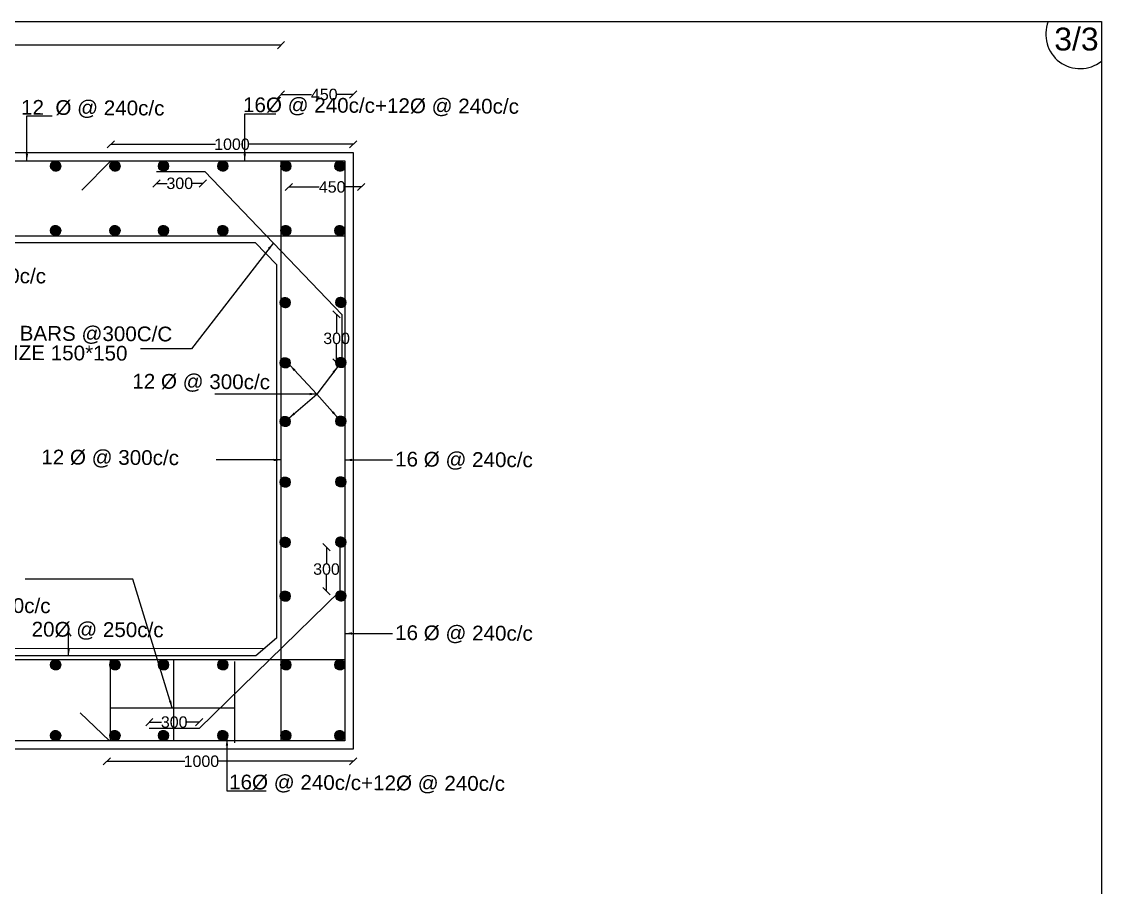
# Model space of a CAD drawing. Header units: millimetres. Extents: x 5124 to 6568637, y 2311 to 91879094.
# Drawn here: x 3741149 to 3755324, y 45946584 to 45957947 of the extents above; entities that cross this region are included whole.
import ezdxf

# ---------------------------------------------------------------- set-up
doc = ezdxf.new("R2010")
doc.units = ezdxf.units.MM
doc.header["$MEASUREMENT"] = 0
for name, color, linetype in [('DIMENSION', 7, 'Continuous'), ('DRAWING', 7, 'Continuous'), ('TEXT', 7, 'Continuous')]:
    doc.layers.add(name, color=color, linetype=linetype)
doc.styles.get("Standard").update_dxf_attribs({"font": 'arial.ttf', "height": 150})
doc.dimstyles.get("Standard").update_dxf_attribs({"dimtxt": 200, "dimasz": 110, "dimexe": 0.18, "dimexo": 0.0625, "dimgap": 0.09, "dimtad": 0, "dimtih": 1, "dimtoh": 1, "dimdec": 0, "dimzin": 0, "dimdsep": 46, "dimtxsty": 'Standard', "dimblk": 'OBLIQUE', "dimcen": 0.09, "dimse1": 1, "dimse2": 1, "dimadec": 0, "dimazin": 0, "dimtfac": 1, "dimtdec": 0, "dimtofl": 0, "dimtmove": 0, "dimatfit": 3, "dimfxl": 1, "dimtolj": 1, "dimtzin": 0, "dimarcsym": 0})

# ---------------------------------------------------------------- blocks, each defined once
blk = doc.blocks.new('_Oblique')
at = {"color": 0, "linetype": 'ByBlock', "lineweight": -2}
blk.add_line((-0.5, -0.5), (0.5, 0.5), dxfattribs=at)
blk = doc.blocks.new('*D68')
at = {"layer": 'Defpoints', "color": 0}
for p in [(3744554, 45957638), (3736862, 45956084), (3744554, 45956118)]:
    blk.add_point(p, dxfattribs=at)
at = {"layer": 'DIMENSION', "color": 0, "lineweight": -2}
for p, q in [((3736862, 45957638), (3740483, 45957638)), ((3744554, 45957638), (3740933, 45957638))]:
    blk.add_line(p, q, dxfattribs=at)
at = {"layer": 'DIMENSION', "color": 0, "lineweight": -2, "xscale": 95, "yscale": 95, "zscale": 95, "rotation": 180}
blk.add_blockref('_Oblique', (3736862, 45957638), dxfattribs=at)
at = {"layer": 'DIMENSION', "color": 0, "lineweight": -2, "xscale": 95, "yscale": 95, "zscale": 95}
blk.add_blockref('_Oblique', (3744554, 45957638), dxfattribs=at)
at = {"layer": 'DIMENSION', "color": 0, "insert": (3740708, 45957638), "char_height": 150, "attachment_point": 5}
blk.add_mtext('\\A1;2800', dxfattribs=at)
blk = doc.blocks.new('*D69')
at = {"layer": 'Defpoints', "color": 0}
for p in [(3745501, 45957299), (3745501, 45956991), (3744554, 45956118)]:
    blk.add_point(p, dxfattribs=at)
at = {"layer": 'DIMENSION', "color": 0, "lineweight": -2}
for p, q in [((3744554, 45956991), (3744953, 45956991)), ((3745501, 45956991), (3745291, 45956991))]:
    blk.add_line(p, q, dxfattribs=at)
at = {"layer": 'DIMENSION', "color": 0, "lineweight": -2, "xscale": 95, "yscale": 95, "zscale": 95, "rotation": 180}
blk.add_blockref('_Oblique', (3744554, 45956991), dxfattribs=at)
at = {"layer": 'DIMENSION', "color": 0, "lineweight": -2, "xscale": 95, "yscale": 95, "zscale": 95}
blk.add_blockref('_Oblique', (3745501, 45956991), dxfattribs=at)
at = {"layer": 'DIMENSION', "color": 0, "insert": (3745122, 45956991), "char_height": 150, "attachment_point": 5}
blk.add_mtext('\\A1;450', dxfattribs=at)
blk = doc.blocks.new('*D82')
at = {"layer": 'Defpoints', "color": 0}
for p in [(3742921, 45955982), (3743529, 45955982), (3743529, 45955824)]:
    blk.add_point(p, dxfattribs=at)
at = {"layer": 'DIMENSION', "color": 0, "lineweight": -2}
for p, q in [((3742921, 45955824), (3743060, 45955824)), ((3743529, 45955824), (3743391, 45955824))]:
    blk.add_line(p, q, dxfattribs=at)
at = {"layer": 'DIMENSION', "color": 0, "lineweight": -2, "xscale": 95, "yscale": 95, "zscale": 95, "rotation": 180}
blk.add_blockref('_Oblique', (3742921, 45955824), dxfattribs=at)
at = {"layer": 'DIMENSION', "color": 0, "lineweight": -2, "xscale": 95, "yscale": 95, "zscale": 95}
blk.add_blockref('_Oblique', (3743529, 45955824), dxfattribs=at)
at = {"layer": 'DIMENSION', "color": 0, "insert": (3743225, 45955824), "char_height": 150, "attachment_point": 5}
blk.add_mtext('\\A1;300', dxfattribs=at)
blk = doc.blocks.new('*D83')
at = {"layer": 'Defpoints', "color": 0}
for p in [(3745501, 45956337), (3742319, 45956118), (3745501, 45956051)]:
    blk.add_point(p, dxfattribs=at)
at = {"layer": 'DIMENSION', "color": 0, "lineweight": -2}
for p, q in [((3742319, 45956337), (3743694, 45956337)), ((3745501, 45956337), (3744127, 45956337))]:
    blk.add_line(p, q, dxfattribs=at)
at = {"layer": 'DIMENSION', "color": 0, "lineweight": -2, "xscale": 95, "yscale": 95, "zscale": 95, "rotation": 180}
blk.add_blockref('_Oblique', (3742319, 45956337), dxfattribs=at)
at = {"layer": 'DIMENSION', "color": 0, "lineweight": -2, "xscale": 95, "yscale": 95, "zscale": 95}
blk.add_blockref('_Oblique', (3745501, 45956337), dxfattribs=at)
at = {"layer": 'DIMENSION', "color": 0, "insert": (3743910, 45956337), "char_height": 150, "attachment_point": 5}
blk.add_mtext('\\A1;1000', dxfattribs=at)
blk = doc.blocks.new('*D84')
at = {"layer": 'Defpoints', "color": 0}
for p in [(3745354, 45954105), (3745284, 45953472), (3745339, 45953472)]:
    blk.add_point(p, dxfattribs=at)
at = {"layer": 'DIMENSION', "color": 0, "lineweight": -2}
for p, q in [((3745284, 45954105), (3745284, 45953865)), ((3745284, 45953472), (3745284, 45953712))]:
    blk.add_line(p, q, dxfattribs=at)
at = {"layer": 'DIMENSION', "color": 0, "lineweight": -2, "xscale": 95, "yscale": 95, "zscale": 95}
for p, rotation in [((3745284, 45954105), 90), ((3745284, 45953472), 270)]:
    blk.add_blockref('_Oblique', p, dxfattribs=dict(at, rotation=rotation))
at = {"layer": 'DIMENSION', "color": 0, "insert": (3745284, 45953789), "char_height": 150, "attachment_point": 5}
blk.add_mtext('\\A1;300', dxfattribs=at)
blk = doc.blocks.new('*D85')
at = {"layer": 'Defpoints', "color": 0}
for p in [(3745151, 45951050), (3745339, 45951050), (3745326, 45950473)]:
    blk.add_point(p, dxfattribs=at)
at = {"layer": 'DIMENSION', "color": 0, "lineweight": -2}
for p, q in [((3745151, 45951050), (3745151, 45950838)), ((3745151, 45950473), (3745151, 45950685))]:
    blk.add_line(p, q, dxfattribs=at)
at = {"layer": 'DIMENSION', "color": 0, "lineweight": -2, "xscale": 95, "yscale": 95, "zscale": 95}
for p, rotation in [((3745151, 45951050), 90), ((3745151, 45950473), 270)]:
    blk.add_blockref('_Oblique', p, dxfattribs=dict(at, rotation=rotation))
at = {"layer": 'DIMENSION', "color": 0, "insert": (3745151, 45950761), "char_height": 150, "attachment_point": 5}
blk.add_mtext('\\A1;300', dxfattribs=at)
blk = doc.blocks.new('*D86')
at = {"layer": 'Defpoints', "color": 0}
for p in [(3742825, 45948753), (3742825, 45948669), (3743479, 45948669)]:
    blk.add_point(p, dxfattribs=at)
at = {"layer": 'DIMENSION', "color": 0, "lineweight": -2}
for p, q in [((3742825, 45948753), (3742987, 45948753)), ((3743479, 45948753), (3743318, 45948753))]:
    blk.add_line(p, q, dxfattribs=at)
at = {"layer": 'DIMENSION', "color": 0, "lineweight": -2, "xscale": 95, "yscale": 95, "zscale": 95, "rotation": 180}
blk.add_blockref('_Oblique', (3742825, 45948753), dxfattribs=at)
at = {"layer": 'DIMENSION', "color": 0, "lineweight": -2, "xscale": 95, "yscale": 95, "zscale": 95}
blk.add_blockref('_Oblique', (3743479, 45948753), dxfattribs=at)
at = {"layer": 'DIMENSION', "color": 0, "insert": (3743152, 45948753), "char_height": 150, "attachment_point": 5}
blk.add_mtext('\\A1;300', dxfattribs=at)
blk = doc.blocks.new('*D87')
at = {"layer": 'Defpoints', "color": 0}
for p in [(3742268, 45948506), (3745501, 45948396), (3745501, 45948239)]:
    blk.add_point(p, dxfattribs=at)
at = {"layer": 'DIMENSION', "color": 0, "lineweight": -2}
for p, q in [((3742268, 45948239), (3743292, 45948239)), ((3745501, 45948239), (3743725, 45948239))]:
    blk.add_line(p, q, dxfattribs=at)
at = {"layer": 'DIMENSION', "color": 0, "lineweight": -2, "xscale": 95, "yscale": 95, "zscale": 95, "rotation": 180}
blk.add_blockref('_Oblique', (3742268, 45948239), dxfattribs=at)
at = {"layer": 'DIMENSION', "color": 0, "lineweight": -2, "xscale": 95, "yscale": 95, "zscale": 95}
blk.add_blockref('_Oblique', (3745501, 45948239), dxfattribs=at)
at = {"layer": 'DIMENSION', "color": 0, "insert": (3743509, 45948239), "char_height": 150, "attachment_point": 5}
blk.add_mtext('\\A1;1000', dxfattribs=at)
blk = doc.blocks.new('*D99')
at = {"layer": 'Defpoints', "color": 0}
for p in [(3745605, 45956085), (3745605, 45955777), (3744657, 45944731)]:
    blk.add_point(p, dxfattribs=at)
at = {"layer": 'DIMENSION', "color": 0, "lineweight": -2}
for p, q in [((3744657, 45955777), (3745057, 45955777)), ((3745605, 45955777), (3745394, 45955777))]:
    blk.add_line(p, q, dxfattribs=at)
at = {"layer": 'DIMENSION', "color": 0, "lineweight": -2, "xscale": 95, "yscale": 95, "zscale": 95, "rotation": 180}
blk.add_blockref('_Oblique', (3744657, 45955777), dxfattribs=at)
at = {"layer": 'DIMENSION', "color": 0, "lineweight": -2, "xscale": 95, "yscale": 95, "zscale": 95}
blk.add_blockref('_Oblique', (3745605, 45955777), dxfattribs=at)
at = {"layer": 'DIMENSION', "color": 0, "insert": (3745226, 45955777), "char_height": 150, "attachment_point": 5}
blk.add_mtext('\\A1;450', dxfattribs=at)

msp = doc.modelspace()

# ---------------------------------------------------------------- hatches: boundary and pattern name
at = {"layer": 'DRAWING'}
h = msp.add_hatch(dxfattribs=at)
h.set_pattern_fill('ANSI31', color=256, scale=0.879733, style=0)
h.set_pattern_definition([(45, (579733.69969, 5536740.87646), (-0.07775810721613, 0.07775810721613), [])])
h.paths.add_polyline_path([(3741661.7, 45956051.9, 0.9586945), (3741528.6, 45956057.5), (3741528.6, 45956046.3, 0.9586945)])
h = msp.add_hatch(dxfattribs=at)
h.set_pattern_fill('ANSI31', color=256, scale=0.879733, style=0)
h.set_pattern_definition([(45, (580512.93693, 5536740.87646), (-0.07775810721613, 0.07775810721613), [])])
h.paths.add_polyline_path([(3742440.9, 45956051.9, 0.9586945), (3742307.9, 45956057.5), (3742307.9, 45956046.3, 0.9586945)])
h = msp.add_hatch(dxfattribs=at)
h.set_pattern_fill('ANSI31', color=256, scale=0.879733, style=0)
h.set_pattern_definition([(45, (581150.18707, 5536740.87646), (-0.07775810721613, 0.07775810721613), [])])
h.paths.add_polyline_path([(3743078.2, 45956051.9, 0.9586945), (3742945.1, 45956057.5), (3742945.1, 45956046.3, 0.9586945)])
h = msp.add_hatch(dxfattribs=at)
h.set_pattern_fill('ANSI31', color=256, scale=0.879733, style=0)
h.set_pattern_definition([(45, (581927.92047, 5536740.87646), (-0.07775810721613, 0.07775810721613), [])])
h.paths.add_polyline_path([(3743855.9, 45956051.9, 0.9586945), (3743722.9, 45956057.5), (3743722.9, 45956046.3, 0.9586945)])
h = msp.add_hatch(dxfattribs=at)
h.set_pattern_fill('ANSI31', color=256, scale=0.879733, style=0)
h.set_pattern_definition([(45, (582756.4083, 5536740.87646), (-0.07775810721613, 0.07775810721613), [])])
h.paths.add_polyline_path([(3744684.4, 45956051.9, 0.9586945), (3744551.3, 45956057.5), (3744551.3, 45956046.3, 0.9586945)])
h = msp.add_hatch(dxfattribs=at)
h.set_pattern_fill('ANSI31', color=256, scale=0.879733, style=0)
h.set_pattern_definition([(45, (583465.84253, 5536740.87646), (-0.07775810721613, 0.07775810721613), [])])
h.paths.add_polyline_path([(3745393.8, 45956051.9, 0.9586945), (3745260.8, 45956057.5), (3745260.8, 45956046.3, 0.9586945)])
h = msp.add_hatch(dxfattribs=at)
h.set_pattern_fill('ANSI31', color=256, scale=0.879733, style=0)
h.set_pattern_definition([(45, (579733.69969, 5535892.93471), (-0.07775810721613, 0.07775810721613), [])])
h.paths.add_polyline_path([(3741661.7, 45955204, 0.9586945), (3741528.6, 45955209.6), (3741528.6, 45955198.4, 0.9586945)])
h = msp.add_hatch(dxfattribs=at)
h.set_pattern_fill('ANSI31', color=256, scale=0.879733, style=0)
h.set_pattern_definition([(45, (580512.93693, 5535892.93471), (-0.07775810721613, 0.07775810721613), [])])
h.paths.add_polyline_path([(3742440.9, 45955204, 0.9586945), (3742307.9, 45955209.6), (3742307.9, 45955198.4, 0.9586945)])
h = msp.add_hatch(dxfattribs=at)
h.set_pattern_fill('ANSI31', color=256, scale=0.879733, style=0)
h.set_pattern_definition([(45, (581150.18707, 5535892.93471), (-0.07775810721613, 0.07775810721613), [])])
h.paths.add_polyline_path([(3743078.2, 45955204, 0.9586945), (3742945.1, 45955209.6), (3742945.1, 45955198.4, 0.9586945)])
h = msp.add_hatch(dxfattribs=at)
h.set_pattern_fill('ANSI31', color=256, scale=0.879733, style=0)
h.set_pattern_definition([(45, (581927.92047, 5535892.93471), (-0.07775810721613, 0.07775810721613), [])])
h.paths.add_polyline_path([(3743855.9, 45955204, 0.9586945), (3743722.9, 45955209.6), (3743722.9, 45955198.4, 0.9586945)])
h = msp.add_hatch(dxfattribs=at)
h.set_pattern_fill('ANSI31', color=256, scale=0.879733, style=0)
h.set_pattern_definition([(45, (582756.4083, 5535892.93471), (-0.07775810721613, 0.07775810721613), [])])
h.paths.add_polyline_path([(3744684.4, 45955204, 0.9586945), (3744551.3, 45955209.6), (3744551.3, 45955198.4, 0.9586945)])
h = msp.add_hatch(dxfattribs=at)
h.set_pattern_fill('ANSI31', color=256, scale=0.879733, style=0)
h.set_pattern_definition([(45, (583465.84253, 5535892.93471), (-0.07775810721613, 0.07775810721613), [])])
h.paths.add_polyline_path([(3745393.8, 45955204, 0.9586945), (3745260.8, 45955209.6), (3745260.8, 45955198.4, 0.9586945)])
h = msp.add_hatch(dxfattribs=at)
h.set_pattern_fill('ANSI31', color=256, scale=0.879733, style=0)
h.set_pattern_definition([(45, (582746.86307, 5534947.7306), (-0.07775810721613, 0.07775810721613), [])])
h.paths.add_polyline_path([(3744674.8, 45954258.8, 0.9586945), (3744541.8, 45954264.4), (3744541.8, 45954253.2, 0.9586945)])
h = msp.add_hatch(dxfattribs=at)
h.set_pattern_fill('ANSI31', color=256, scale=0.879733, style=0)
h.set_pattern_definition([(45, (583477.89159, 5534951.10135), (-0.07775810721613, 0.07775810721613), [])])
h.paths.add_polyline_path([(3745405.9, 45954262.1, 0.9586945), (3745272.8, 45954267.8), (3745272.8, 45954256.5, 0.9586945)])
h = msp.add_hatch(dxfattribs=at)
h.set_pattern_fill('ANSI31', color=256, scale=0.879733, style=0)
h.set_pattern_definition([(45, (582746.86307, 5534157.81334), (-0.07775810721613, 0.07775810721613), [])])
h.paths.add_polyline_path([(3744674.8, 45953468.9, 0.9586945), (3744541.8, 45953474.5), (3744541.8, 45953463.2, 0.9586945)])
h = msp.add_hatch(dxfattribs=at)
h.set_pattern_fill('ANSI31', color=256, scale=0.879733, style=0)
h.set_pattern_definition([(45, (583477.89159, 5534161.18408), (-0.07775810721613, 0.07775810721613), [])])
h.paths.add_polyline_path([(3745405.9, 45953472.2, 0.9586945), (3745272.8, 45953477.8), (3745272.8, 45953466.6, 0.9586945)])
h = msp.add_hatch(dxfattribs=at)
h.set_pattern_fill('ANSI31', color=256, scale=0.879733, style=0)
h.set_pattern_definition([(45, (582746.86307, 5533388.41114), (-0.07775810721613, 0.07775810721613), [])])
h.paths.add_polyline_path([(3744674.8, 45952699.5, 0.9586945), (3744541.8, 45952705.1), (3744541.8, 45952693.8, 0.9586945)])
h = msp.add_hatch(dxfattribs=at)
h.set_pattern_fill('ANSI31', color=256, scale=0.879733, style=0)
h.set_pattern_definition([(45, (583477.89159, 5533391.78189), (-0.07775810721613, 0.07775810721613), [])])
h.paths.add_polyline_path([(3745405.9, 45952702.8, 0.9586945), (3745272.8, 45952708.4), (3745272.8, 45952697.2, 0.9586945)])
h = msp.add_hatch(dxfattribs=at)
h.set_pattern_fill('ANSI31', color=256, scale=0.879733, style=0)
h.set_pattern_definition([(45, (582746.86307, 5532592.1592), (-0.07775810721613, 0.07775810721613), [])])
h.paths.add_polyline_path([(3744674.8, 45951903.2, 0.9586945), (3744541.8, 45951908.8), (3744541.8, 45951897.6, 0.9586945)])
h = msp.add_hatch(dxfattribs=at)
h.set_pattern_fill('ANSI31', color=256, scale=0.879733, style=0)
h.set_pattern_definition([(45, (583477.89159, 5532595.52995), (-0.07775810721613, 0.07775810721613), [])])
h.paths.add_polyline_path([(3745405.9, 45951906.6, 0.9586945), (3745272.8, 45951912.2), (3745272.8, 45951901, 0.9586945)])
h = msp.add_hatch(dxfattribs=at)
h.set_pattern_fill('ANSI31', color=256, scale=0.879733, style=0)
h.set_pattern_definition([(45, (582746.86307, 5531802.30005), (-0.07775810721613, 0.07775810721613), [])])
h.paths.add_polyline_path([(3744674.8, 45951113.3, 0.9586945), (3744541.8, 45951119), (3744541.8, 45951107.7, 0.9586945)])
h = msp.add_hatch(dxfattribs=at)
h.set_pattern_fill('ANSI31', color=256, scale=0.879733, style=0)
h.set_pattern_definition([(45, (583477.89159, 5531805.6708), (-0.07775810721613, 0.07775810721613), [])])
h.paths.add_polyline_path([(3745405.9, 45951116.7, 0.9586945), (3745272.8, 45951122.3), (3745272.8, 45951111.1, 0.9586945)])
h = msp.add_hatch(dxfattribs=at)
h.set_pattern_fill('ANSI31', color=256, scale=0.879733, style=0)
h.set_pattern_definition([(45, (582746.86307, 5531094.44306), (-0.07775810721613, 0.07775810721613), [])])
h.paths.add_polyline_path([(3744674.8, 45950405.5, 0.9586945), (3744541.8, 45950411.1), (3744541.8, 45950399.9, 0.9586945)])
h = msp.add_hatch(dxfattribs=at)
h.set_pattern_fill('ANSI31', color=256, scale=0.879733, style=0)
h.set_pattern_definition([(45, (583477.89159, 5531097.81381), (-0.07775810721613, 0.07775810721613), [])])
h.paths.add_polyline_path([(3745405.9, 45950408.9, 0.9586945), (3745272.8, 45950414.5), (3745272.8, 45950403.2, 0.9586945)])
h = msp.add_hatch(dxfattribs=at)
h.set_pattern_fill('ANSI31', color=256, scale=0.879733, style=0)
h.set_pattern_definition([(45, (579733.69969, 5530193.63983), (-0.07775810721613, 0.07775810721613), [])])
h.paths.add_polyline_path([(3741661.7, 45949504.7, 0.9586945), (3741528.6, 45949510.3), (3741528.6, 45949499.1, 0.9586945)])
h = msp.add_hatch(dxfattribs=at)
h.set_pattern_fill('ANSI31', color=256, scale=0.879733, style=0)
h.set_pattern_definition([(45, (580512.93693, 5530193.63983), (-0.07775810721613, 0.07775810721613), [])])
h.paths.add_polyline_path([(3742440.9, 45949504.7, 0.9586945), (3742307.9, 45949510.3), (3742307.9, 45949499.1, 0.9586945)])
h = msp.add_hatch(dxfattribs=at)
h.set_pattern_fill('ANSI31', color=256, scale=0.879733, style=0)
h.set_pattern_definition([(45, (581150.18707, 5530193.63983), (-0.07775810721613, 0.07775810721613), [])])
h.paths.add_polyline_path([(3743078.2, 45949504.7, 0.9586945), (3742945.1, 45949510.3), (3742945.1, 45949499.1, 0.9586945)])
h = msp.add_hatch(dxfattribs=at)
h.set_pattern_fill('ANSI31', color=256, scale=0.879733, style=0)
h.set_pattern_definition([(45, (581927.92047, 5530193.63983), (-0.07775810721613, 0.07775810721613), [])])
h.paths.add_polyline_path([(3743855.9, 45949504.7, 0.9586945), (3743722.9, 45949510.3), (3743722.9, 45949499.1, 0.9586945)])
h = msp.add_hatch(dxfattribs=at)
h.set_pattern_fill('ANSI31', color=256, scale=0.879733, style=0)
h.set_pattern_definition([(45, (582756.4083, 5530193.63983), (-0.07775810721613, 0.07775810721613), [])])
h.paths.add_polyline_path([(3744684.4, 45949504.7, 0.9586945), (3744551.3, 45949510.3), (3744551.3, 45949499.1, 0.9586945)])
h = msp.add_hatch(dxfattribs=at)
h.set_pattern_fill('ANSI31', color=256, scale=0.879733, style=0)
h.set_pattern_definition([(45, (583465.84253, 5530193.63983), (-0.07775810721613, 0.07775810721613), [])])
h.paths.add_polyline_path([(3745393.8, 45949504.7, 0.9586945), (3745260.8, 45949510.3), (3745260.8, 45949499.1, 0.9586945)])
h = msp.add_hatch(dxfattribs=at)
h.set_pattern_fill('ANSI31', color=256, scale=0.879733, style=0)
h.set_pattern_definition([(45, (579733.69969, 5529265.34756), (-0.07775810721613, 0.07775810721613), [])])
h.paths.add_polyline_path([(3741661.7, 45948576.4, 0.9586945), (3741528.6, 45948582), (3741528.6, 45948570.8, 0.9586945)])
h = msp.add_hatch(dxfattribs=at)
h.set_pattern_fill('ANSI31', color=256, scale=0.879733, style=0)
h.set_pattern_definition([(45, (580512.93693, 5529265.34756), (-0.07775810721613, 0.07775810721613), [])])
h.paths.add_polyline_path([(3742440.9, 45948576.4, 0.9586945), (3742307.9, 45948582), (3742307.9, 45948570.8, 0.9586945)])
h = msp.add_hatch(dxfattribs=at)
h.set_pattern_fill('ANSI31', color=256, scale=0.879733, style=0)
h.set_pattern_definition([(45, (581150.18707, 5529265.34756), (-0.07775810721613, 0.07775810721613), [])])
h.paths.add_polyline_path([(3743078.2, 45948576.4, 0.9586945), (3742945.1, 45948582), (3742945.1, 45948570.8, 0.9586945)])
h = msp.add_hatch(dxfattribs=at)
h.set_pattern_fill('ANSI31', color=256, scale=0.879733, style=0)
h.set_pattern_definition([(45, (581927.92047, 5529265.34756), (-0.07775810721613, 0.07775810721613), [])])
h.paths.add_polyline_path([(3743855.9, 45948576.4, 0.9586945), (3743722.9, 45948582), (3743722.9, 45948570.8, 0.9586945)])
h = msp.add_hatch(dxfattribs=at)
h.set_pattern_fill('ANSI31', color=256, scale=0.879733, style=0)
h.set_pattern_definition([(45, (582756.4083, 5529265.34756), (-0.07775810721613, 0.07775810721613), [])])
h.paths.add_polyline_path([(3744684.4, 45948576.4, 0.9586945), (3744551.3, 45948582), (3744551.3, 45948570.8, 0.9586945)])
h = msp.add_hatch(dxfattribs=at)
h.set_pattern_fill('ANSI31', color=256, scale=0.879733, style=0)
h.set_pattern_definition([(45, (583465.84253, 5529265.34756), (-0.07775810721613, 0.07775810721613), [])])
h.paths.add_polyline_path([(3745393.8, 45948576.4, 0.9586945), (3745260.8, 45948582), (3745260.8, 45948570.8, 0.9586945)])

# ---------------------------------------------------------------- linework, layer by layer
at = {"layer": 'DIMENSION'}
for points in [[(3727414, 45956228.4), (3745501.4, 45956228.4), (3745501.4, 45948396.3), (3727414, 45948396.3)], [(3727524.1, 45956118.3), (3745391.3, 45956118.3), (3745391.3, 45948506.4), (3727524.1, 45948506.4)]]:
    msp.add_lwpolyline(points, close=True, dxfattribs=at)
for points in [[(3742319.3, 45956118.3), (3741938.8, 45955736.5)], [(3744553.6, 45956118.3), (3744553.6, 45948506.4)], [(3727524.1, 45955134), (3745391.3, 45955134)], [(3727524.1, 45949574.2), (3745391.3, 45949574.2)], [(3742303.5, 45948506.4), (3741917.4, 45948876.4)]]:
    msp.add_lwpolyline(points, dxfattribs=at)
at = {"layer": 'DRAWING'}
msp.add_lwpolyline([(3724112.7, 45957947.5), (3755323.7, 45957947.5), (3755323.7, 45934474.9), (3724112.7, 45934474.9)], close=True, dxfattribs=at)
for points in [[(3742920.8, 45955982.1), (3743529.5, 45955982.1), (3743555.4, 45955982.1), (3745354.5, 45954104.9), (3745354.5, 45953506.9)], [(3737279, 45955050.4), (3744214.9, 45955050), (3744495.9, 45954757.8), (3744495.9, 45949856), (3744225, 45949621.2), (3737110.5, 45949621.2), (3736903.3, 45949817), (3736956.2, 45954711.8), (3737279, 45955050.4)], [(3745326.4, 45951139.5), (3745326.4, 45950472.9), (3743479.4, 45948668.6), (3742825.3, 45948668.6)], [(3737006.9, 45949719.1), (3744344.8, 45949725.1)], [(3742310.5, 45949574.2), (3742310.5, 45948506.4)], [(3743144.5, 45949574.2), (3743144.5, 45948506.4)], [(3743942.6, 45949547.4), (3743942.6, 45948479.6)], [(3742310.5, 45948941.4), (3743942.6, 45948941.4)]]:
    msp.add_lwpolyline(points, dxfattribs=at)
for centre in [(3741595, 45956051.9), (3742374.3, 45956051.9), (3743011.5, 45956051.9), (3743789.3, 45956051.9), (3744617.7, 45956051.9), (3745327.2, 45956051.9), (3741595, 45955204), (3742374.3, 45955204), (3743011.5, 45955204), (3743789.3, 45955204), (3744617.7, 45955204), (3745327.2, 45955204), (3744608.2, 45954258.8), (3745339.2, 45954262.1), (3744608.2, 45953468.9), (3745339.2, 45953472.2), (3744608.2, 45952699.5), (3745339.2, 45952702.8), (3744608.2, 45951903.2), (3745339.2, 45951906.6), (3744608.2, 45951113.3), (3745339.2, 45951116.7), (3744608.2, 45950405.5), (3745339.2, 45950408.9), (3741595, 45949504.7), (3742374.3, 45949504.7), (3743011.5, 45949504.7), (3743789.3, 45949504.7), (3744617.7, 45949504.7), (3745327.2, 45949504.7), (3741595, 45948576.4), (3742374.3, 45948576.4), (3743011.5, 45948576.4), (3743789.3, 45948576.4), (3744617.7, 45948576.4), (3745327.2, 45948576.4)]:
    msp.add_circle(centre, 66.6, dxfattribs=at)
msp.add_arc((3755043.2, 45957779.1), 449.4, 157.99769, 308.61217, dxfattribs=at)

# ---------------------------------------------------------------- texts
for s, p in [('12  Ø @ 240c/c ', (3741141.1, 45956726.2)), ('16Ø @ 240c/c+12Ø @ 240c/c', (3744054.7, 45956759.7)), ('16Ø @ 200c/c ', (3739736.2, 45954521.7)), ('12TOR HAUNCH BARS @300C/C', (3738945.3, 45953774.7)), (' HAUNCH SIZE 150*150', (3739548, 45953515.3)), ('12 Ø @ 300c/c ', (3742601.7, 45953131.6)), ('12 Ø @ 300c/c ', (3741406.9, 45952136.8)), ('16 Ø @ 240c/c ', (3746051.6, 45952109.2)), ('12Ø @  300c/c ', (3739720.8, 45950194.1)), ('20Ø @ 250c/c ', (3741279.9, 45949877.2)), ('16 Ø @ 240c/c ', (3746051.6, 45949831.9)), ('16Ø @ 240c/c+12Ø @ 240c/c', (3743872.3, 45947871.7))]:
    msp.add_text(s, height=193.541, rotation=359.65712, dxfattribs=at).set_placement(p)
at = {"layer": 'TEXT'}
msp.add_text('3/3', height=300, dxfattribs=at).set_placement((3754704.7, 45957568.3))

# ---------------------------------------------------------------- dimensions: what is measured, and where the dimension line sits
at = {"layer": 'DIMENSION'}
for base, p1, p2, text, picture, middle in [((3744553.6, 45957638.2), (3736862.2, 45956083.8), (3744553.6, 45956118.3), '2800', '*D68', (3740707.9, 45957638.2)), ((3745501.4, 45956337.1), (3742319.3, 45956118.3), (3745501.4, 45956051.2), '1000', '*D83', (3743910.3, 45956337.1)), ((3743529.5, 45955823.8), (3742920.8, 45955982.1), (3743529.5, 45955982.1), '300', '*D82', (3743225.1, 45955823.8)), ((3742825.3, 45948753), (3743479.4, 45948668.6), (3742825.3, 45948668.6), '300', '*D86', (3743152.4, 45948753))]:
    dim = msp.add_linear_dim(base=base, p1=p1, p2=p2, text=text, dimstyle='Standard', override={"dimasz": 95, "dimfxl": 2000, "dimarcsym": 1}, dxfattribs=at)
    dim.commit()
    dim.dimension.update_dxf_attribs({"geometry": picture, "text_midpoint": middle})
for base, p1, p2, text, picture, middle in [((3745501.4, 45956990.8), (3744553.6, 45956118.3), (3745501.4, 45957298.7), '450', '*D69', (3745122, 45956990.8)), ((3745605.1, 45955777.3), (3744657.3, 45944731), (3745605.1, 45956085.1), '450', '*D99', (3745225.8, 45955777.3)), ((3745501.4, 45948239), (3742267.8, 45948506.4), (3745501.4, 45948396.3), '1000', '*D87', (3743508.7, 45948239))]:
    dim = msp.add_linear_dim(base=base, p1=p1, p2=p2, text=text, dimstyle='Standard', override={"dimasz": 95, "dimfxl": 2000, "dimarcsym": 1}, dxfattribs=at)
    dim.commit()
    dim.dimension.update_dxf_attribs({"geometry": picture, "text_midpoint": middle, "dimtype": 160})
for base, p1, p2, picture, middle in [((3745284.3, 45953472.2), (3745354.5, 45954104.9), (3745339.2, 45953472.2), '*D84', (3745284.3, 45953788.6)), ((3745151.1, 45951050.1), (3745326.4, 45950472.9), (3745339.2, 45951050.1), '*D85', (3745151.1, 45950761.5))]:
    dim = msp.add_linear_dim(base=base, p1=p1, p2=p2, angle=90, text='300', dimstyle='Standard', override={"dimasz": 95, "dimfxl": 2000, "dimarcsym": 1}, dxfattribs=at)
    dim.commit()
    dim.dimension.update_dxf_attribs({"geometry": picture, "text_midpoint": middle})

# ---------------------------------------------------------------- leaders
at = {"layer": 'DRAWING'}
for points in [[(3741218.7, 45956118.3), (3741218.7, 45956712.8), (3741550.2, 45956712.8)], [(3744078, 45956118.3), (3744078, 45956735), (3744486.5, 45956735)], [(3744454.9, 45955043.5), (3743380.7, 45953653.7), (3742710.2, 45953653.7)], [(3744667.9, 45953439.2), (3745025.8, 45953059.6)], [(3745298.9, 45953419.2), (3745025.8, 45953059.6)], [(3745025.8, 45953059.6), (3743687.2, 45953059.6)], [(3744658.7, 45952743), (3745025.8, 45953059.6)], [(3745295.2, 45952752.9), (3745025.8, 45953059.6)], [(3744553.6, 45952193.9), (3743701.6, 45952193.9)], [(3745391.3, 45952193.9), (3746018.9, 45952193.9)], [(3743126.5, 45948941.4), (3742608.4, 45950631.7), (3741195.1, 45950631.4)], [(3741766.2, 45949621.2), (3741764.8, 45949926.8), (3741794.2, 45949881.4)], [(3745391.3, 45949916.6), (3746018.9, 45949916.6)], [(3743844.6, 45948539.3), (3743844.6, 45947851.4), (3744359.9, 45947851.4)]]:
    msp.add_leader(points, dimstyle='Standard', override={"dimasz": 95, "dimgap": 0.09, "dimtad": 0, "dimfxl": 2000, "dimarcsym": 1}, dxfattribs=at)

doc.saveas('drawing.dxf')
